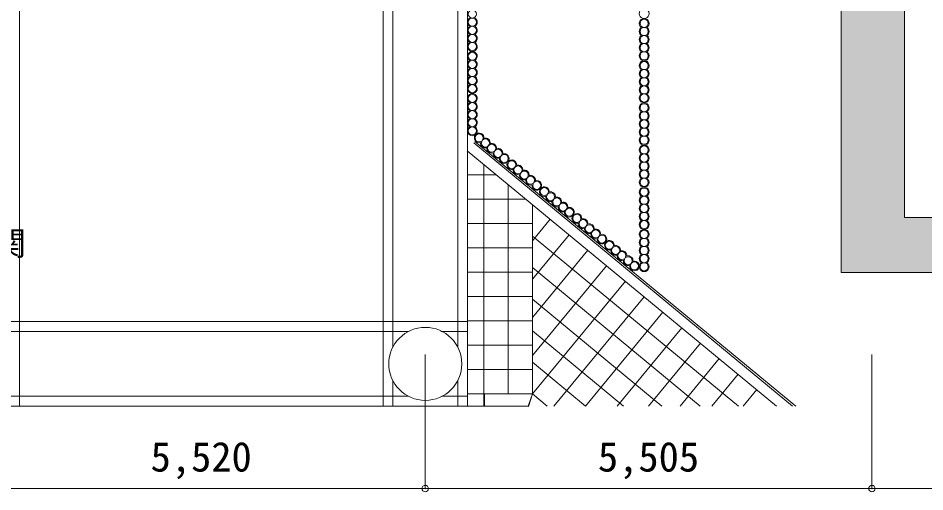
# Model space of a CAD drawing. Units: millimetres, scale not verified. Extents: x -61855 to 52913, y -114842 to -21833.
# Drawn here: x 13661 to 24835, y -108868 to -103028 of the extents above; entities that cross this region are included whole.
import ezdxf
from ezdxf.enums import TextEntityAlignment as Align

# ---------------------------------------------------------------- set-up
doc = ezdxf.new("R2010")
doc.units = ezdxf.units.MM
doc.header["$LTSCALE"] = 200
doc.header["$PDMODE"] = 32
doc.header["$PDSIZE"] = 80
for name, color, linetype, lineweight in [('0-1_躯体', 7, 'Continuous', 9), ('0-6_寸法', 4, 'Continuous', 5), ('0-9', 2, 'Continuous', 5)]:
    doc.layers.add(name, color=color, linetype=linetype, lineweight=lineweight)
doc.layers.add('0-4_室名', color=7, linetype='Continuous')
doc.styles.add('・', font='')
doc.styles.add('ＭＳ ゴシック', font='')
doc.styles.get('・').set_extended_font_data('・')
doc.styles.get('ＭＳ ゴシック').set_extended_font_data('MS Gothic')

msp = doc.modelspace()

# ---------------------------------------------------------------- linework, layer by layer
at = {"layer": '0-1_躯体'}
for p, q in [((23803.2, -106165), (23803.2, -99990)), ((24583.2, -105485), (24583.2, -99935)), ((28533.2, -105485), (24583.2, -105485))]:
    msp.add_line(p, q, dxfattribs=at)
msp.add_lwpolyline([(37173.2, -104635), (37173.2, -106165), (23803.2, -106165)], dxfattribs=at)
msp.add_circle((18678.2, -107290), 450, dxfattribs=at)
at = {"layer": '0-1_躯体', "color": 9}
for points in [[(23803.2, -106165), (24583.2, -106165), (23803.2, -99990), (24583.2, -99990)], [(28523.2, -105485), (23803.2, -105485), (28523.2, -106165), (23803.2, -106165)]]:
    msp.add_solid(points, dxfattribs=at)
at = {"layer": '0-6_寸法'}
for p, q in [((18678.2, -108828.1), (18678.2, -107175.4)), ((24183.2, -108828.1), (24183.2, -107175.4)), ((13158.2, -108828.1), (18678.2, -108828.1)), ((18678.2, -108828.1), (24183.2, -108828.1)), ((24183.2, -108828.1), (30483.2, -108828.1))]:
    msp.add_line(p, q, dxfattribs=at)
for p in [(18678.2, -108828.1), (24183.2, -108828.1)]:
    msp.add_point(p, dxfattribs=at)
at = {"layer": '0-9', "color": 7, "lineweight": 9}
for p, q in [((13678.3, -97892.5), (13678.3, -107810)), ((18158.3, -97892.5), (18158.3, -107810)), ((19198.3, -97897.5), (19198.3, -104480.1)), ((18278.3, -101196.4), (18278.3, -107083.6)), ((19078.3, -101195.9), (19078.3, -107084.1)), ((19198.3, -104480.1), (19198.3, -107810)), ((23205, -107810), (19274.7, -104567.4)), ((23244.3, -107810), (19290.6, -104548.1)), ((19198.3, -106770), (7118.3, -106770)), ((18472, -106890), (7844.3, -106890)), ((18871.2, -106890), (19198.3, -106890)), ((18278.3, -107496.4), (18278.3, -107810)), ((19078.3, -107495.9), (19078.3, -107810)), ((18472, -107690), (7844.3, -107690)), ((18884.3, -107690), (19198.3, -107690)), ((19198.3, -107660), (19998.3, -107660)), ((19398.3, -107810), (19398.3, -107660)), ((19408.3, -107810), (19408.3, -107660)), ((19944.4, -107810), (19998.3, -107660)), ((19952.1, -107816.3), (19998.3, -107660)), ((19198.3, -107810), (7118.3, -107810)), ((19944.4, -107810), (19181.8, -107810)), ((19952.1, -107816.3), (19944.4, -107810))]:
    msp.add_line(p, q, dxfattribs=at)
at = {"layer": '0-9', "color": 4}
for p, q in [((23008.6, -107810), (19195.1, -104663.8)), ((19198.3, -104666.5), (19198.3, -107660)), ((19398.3, -104831.5), (19398.3, -107660)), ((19554.1, -104960), (19198.3, -104960)), ((19698.3, -105079), (19698.3, -107660)), ((19198.3, -105260), (19917.7, -105260)), ((19998.3, -105560), (19198.3, -105560)), ((19998.3, -105774.3), (20218.1, -105507.8)), ((19998.3, -106245.7), (20449.6, -105698.8)), ((22537.2, -107810), (19998.3, -105715.4)), ((19998.3, -105860), (19198.3, -105860)), ((19998.3, -106717.1), (20681, -105889.7)), ((19998.3, -107188.6), (20912.4, -106080.6)), ((22065.8, -107810), (19998.3, -106104.3)), ((19998.3, -106160), (19198.3, -106160)), ((21143.8, -106271.5), (19998.3, -107660)), ((19998.3, -106460), (19198.3, -106460)), ((21375.2, -106462.4), (20263.5, -107810)), ((21594.4, -107810), (19998.3, -106493.2)), ((21606.6, -106653.3), (20652, -107810.4)), ((19998.3, -106760), (19198.3, -106760)), ((21123, -107810), (19998.3, -106882.1)), ((21838, -106844.2), (21041.3, -107810)), ((22069.4, -107035.2), (21430.2, -107810)), ((19998.3, -107060), (19198.3, -107060)), ((20652, -107810.4), (19998.3, -107271.1)), ((22300.9, -107226.1), (21819.1, -107810)), ((19998.3, -107360), (19198.3, -107360)), ((22532.3, -107417), (22208.1, -107810)), ((22763.7, -107607.9), (22597, -107810)), ((19198.3, -107660), (19998.3, -107660)), ((20180.1, -107810), (19998.3, -107660))]:
    msp.add_line(p, q, dxfattribs=at)
msp.add_lwpolyline([(19998.3, -105326.5), (19998.3, -107644.8), (19998.3, -107660)], dxfattribs=at)
at = {"layer": '0-9', "color": 7, "lineweight": 9}
msp.add_lwpolyline([(19198.3, -107660), (19998.3, -107660), (20180.1, -107810)], dxfattribs=at)
for centre in [(19258.3, -102978.5), (19258.3, -103078.5), (19258.3, -103178.5), (21375.6, -103093.1), (19258.3, -103278.5), (21375.6, -103193.1), (21375.6, -103293.1), (19258.3, -103378.5), (21375.6, -103393.1), (19258.3, -103498.5), (21375.6, -103493.1), (19258.3, -103598.5), (21375.6, -103613.1), (19258.3, -103698.5), (21375.6, -103713.1), (19258.3, -103798.5), (21375.6, -103813.1), (19258.3, -103898.5), (21375.6, -103913.1), (19258.3, -104018.5), (21375.6, -104013.1), (19258.3, -104118.5), (21375.6, -104133.1), (19258.3, -104218.5), (21375.6, -104233.1), (19258.3, -104318.5), (21375.6, -104333.1), (19258.3, -104418.5), (19342.8, -104504.7), (21375.6, -104433.1), (19419.9, -104568.3), (19497, -104632), (21375.6, -104533.1), (19574.2, -104695.6), (21375.6, -104653.1), (21375.6, -104753.1), (19651.3, -104759.2), (19743.9, -104835.6), (21375.6, -104853.1), (19821, -104899.2), (19898.2, -104962.9), (21375.6, -104953.1), (19975.3, -105026.5), (21375.6, -105053.1), (20052.4, -105090.1), (20145, -105166.5), (21375.6, -105173.1), (20222.1, -105230.2), (20299.3, -105293.8), (21375.6, -105273.1), (20376.4, -105357.4), (20453.5, -105421.1), (21375.6, -105373.1), (20546.1, -105497.4), (21375.6, -105473.1), (20623.2, -105561.1), (20700.4, -105624.7), (21375.6, -105573.1), (20777.5, -105688.3), (20854.7, -105752), (21375.6, -105693.1), (20947.2, -105828.4), (21375.6, -105793.1), (21024.4, -105892), (21101.5, -105955.6), (21375.6, -105893.1), (21178.6, -106019.3), (21255.8, -106082.9), (21375.6, -105993.1), (21375.6, -106093.1)]:
    msp.add_circle(centre, 50, dxfattribs=at)
for centre, start, end in [((21375.6, -102973.1), 123.55731, 56.44269), ((19258.3, -103078.5), 123.55731, 236.44269), ((19258.3, -103178.5), 123.55731, 236.44269), ((19258.3, -103078.5), 303.55731, 56.44269), ((19258.3, -103178.5), 303.55731, 56.44269), ((21375.6, -103093.1), 303.55731, 236.44269), ((19258.3, -103278.5), 123.55731, 236.44269), ((19258.3, -103278.5), 303.55731, 56.44269), ((21375.6, -103193.1), 123.55731, 236.44269), ((21375.6, -103293.1), 123.55731, 236.44269), ((21375.6, -103193.1), 303.55731, 56.44269), ((21375.6, -103293.1), 303.55731, 56.44269), ((19258.3, -103378.5), 123.55731, 56.44269), ((21375.6, -103393.1), 123.55731, 236.44269), ((21375.6, -103393.1), 303.55731, 56.44269), ((19258.3, -103498.5), 303.55731, 236.44269), ((21375.6, -103493.1), 123.55731, 56.44269), ((19258.3, -103598.5), 123.55731, 236.44269), ((19258.3, -103598.5), 303.55731, 56.44269), ((21375.6, -103613.1), 303.55731, 236.44269), ((19258.3, -103698.5), 123.55731, 236.44269), ((19258.3, -103698.5), 303.55731, 56.44269), ((21375.6, -103713.1), 123.55731, 236.44269), ((21375.6, -103713.1), 303.55731, 56.44269), ((19258.3, -103798.5), 123.55731, 236.44269), ((19258.3, -103798.5), 303.55731, 56.44269), ((21375.6, -103813.1), 123.55731, 236.44269), ((21375.6, -103813.1), 303.55731, 56.44269), ((19258.3, -103898.5), 123.55731, 56.44269), ((21375.6, -103913.1), 123.55731, 236.44269), ((21375.6, -103913.1), 303.55731, 56.44269), ((19258.3, -104018.5), 303.55731, 236.44269), ((21375.6, -104013.1), 123.55731, 56.44269), ((19258.3, -104118.5), 123.55731, 236.44269), ((19258.3, -104118.5), 303.55731, 56.44269), ((21375.6, -104133.1), 303.55731, 236.44269), ((19258.3, -104218.5), 123.55731, 236.44269), ((19258.3, -104218.5), 303.55731, 56.44269), ((21375.6, -104233.1), 123.55731, 236.44269), ((21375.6, -104233.1), 303.55731, 56.44269), ((19258.3, -104318.5), 123.55731, 236.44269), ((19258.3, -104318.5), 303.55731, 56.44269), ((21375.6, -104333.1), 123.55731, 236.44269), ((21375.6, -104333.1), 303.55731, 56.44269), ((19258.3, -104418.5), 123.55731, 56.44269), ((19342.8, -104504.7), 354.03468, 286.92006), ((21375.6, -104433.1), 123.55731, 236.44269), ((21375.6, -104433.1), 303.55731, 56.44269), ((19419.9, -104568.3), 174.03468, 286.92006), ((19419.9, -104568.3), 354.03468, 106.92006), ((19497, -104632), 354.03468, 106.92006), ((21375.6, -104533.1), 123.55731, 56.44269), ((19497, -104632), 174.03468, 286.92006), ((19574.2, -104695.6), 174.03468, 286.92006), ((19574.2, -104695.6), 354.03468, 106.92006), ((19651.3, -104759.2), 174.03468, 106.92006), ((21375.6, -104653.1), 303.55731, 236.44269), ((21375.6, -104753.1), 123.55731, 236.44269), ((21375.6, -104753.1), 303.55731, 56.44269), ((19743.9, -104835.6), 354.03468, 286.92006), ((21375.6, -104853.1), 123.55731, 236.44269), ((21375.6, -104853.1), 303.55731, 56.44269), ((19821, -104899.2), 174.03468, 286.92006), ((19821, -104899.2), 354.03468, 106.92006), ((19898.2, -104962.9), 354.03468, 106.92006), ((21375.6, -104953.1), 123.55731, 236.44269), ((21375.6, -104953.1), 303.55731, 56.44269), ((19898.2, -104962.9), 174.03468, 286.92006), ((19975.3, -105026.5), 174.03468, 286.92006), ((19975.3, -105026.5), 354.03468, 106.92006), ((20052.4, -105090.1), 174.03468, 106.92006), ((21375.6, -105053.1), 123.55731, 56.44269), ((20145, -105166.5), 354.03468, 286.92006), ((21375.6, -105173.1), 303.55731, 236.44269), ((20222.1, -105230.2), 174.03468, 286.92006), ((20222.1, -105230.2), 354.03468, 106.92006), ((20299.3, -105293.8), 354.03468, 106.92006), ((21375.6, -105273.1), 123.55731, 236.44269), ((21375.6, -105273.1), 303.55731, 56.44269), ((20299.3, -105293.8), 174.03468, 286.92006), ((20376.4, -105357.4), 174.03468, 286.92006), ((20376.4, -105357.4), 354.03468, 106.92006), ((20453.5, -105421.1), 174.03468, 106.92006), ((21375.6, -105373.1), 123.55731, 236.44269), ((21375.6, -105373.1), 303.55731, 56.44269), ((20546.1, -105497.4), 354.03468, 286.92006), ((21375.6, -105473.1), 123.55731, 236.44269), ((21375.6, -105473.1), 303.55731, 56.44269), ((20623.2, -105561.1), 174.03468, 286.92006), ((20623.2, -105561.1), 354.03468, 106.92006), ((20700.4, -105624.7), 354.03468, 106.92006), ((21375.6, -105573.1), 123.55731, 56.44269), ((20700.4, -105624.7), 174.03468, 286.92006), ((20777.5, -105688.3), 174.03468, 286.92006), ((20777.5, -105688.3), 354.03468, 106.92006), ((20854.7, -105752), 174.03468, 106.92006), ((21375.6, -105693.1), 303.55731, 236.44269), ((20947.2, -105828.4), 354.03468, 286.92006), ((21375.6, -105793.1), 123.55731, 236.44269), ((21375.6, -105793.1), 303.55731, 56.44269), ((21024.4, -105892), 174.03468, 286.92006), ((21024.4, -105892), 354.03468, 106.92006), ((21101.5, -105955.6), 354.03468, 106.92006), ((21375.6, -105893.1), 123.55731, 236.44269), ((21375.6, -105893.1), 303.55731, 56.44269), ((21101.5, -105955.6), 174.03468, 286.92006), ((21178.6, -106019.3), 174.03468, 286.92006), ((21178.6, -106019.3), 354.03468, 106.92006), ((21255.8, -106082.9), 174.03468, 106.92006), ((21375.6, -105993.1), 123.55731, 236.44269), ((21375.6, -106093.1), 123.55731, 56.44269), ((21375.6, -105993.1), 303.55731, 56.44269)]:
    msp.add_arc(centre, 60, start, end, dxfattribs=at)

# ---------------------------------------------------------------- texts
at = {"layer": '0-4_室名', "style": '・'}
msp.add_text('東玄関', height=293.3, dxfattribs=at).set_placement((12558.2, -106040), align=Align.BOTTOM_LEFT)
at = {"layer": '0-6_寸法', "style": 'ＭＳ ゴシック'}
for s, p in [('5,520', (15293.2, -108728.1)), ('5,505', (20805.7, -108728.1))]:
    msp.add_text(s, height=366.6, dxfattribs=at).set_placement(p, align=Align.BOTTOM_LEFT)

doc.saveas('drawing.dxf')
